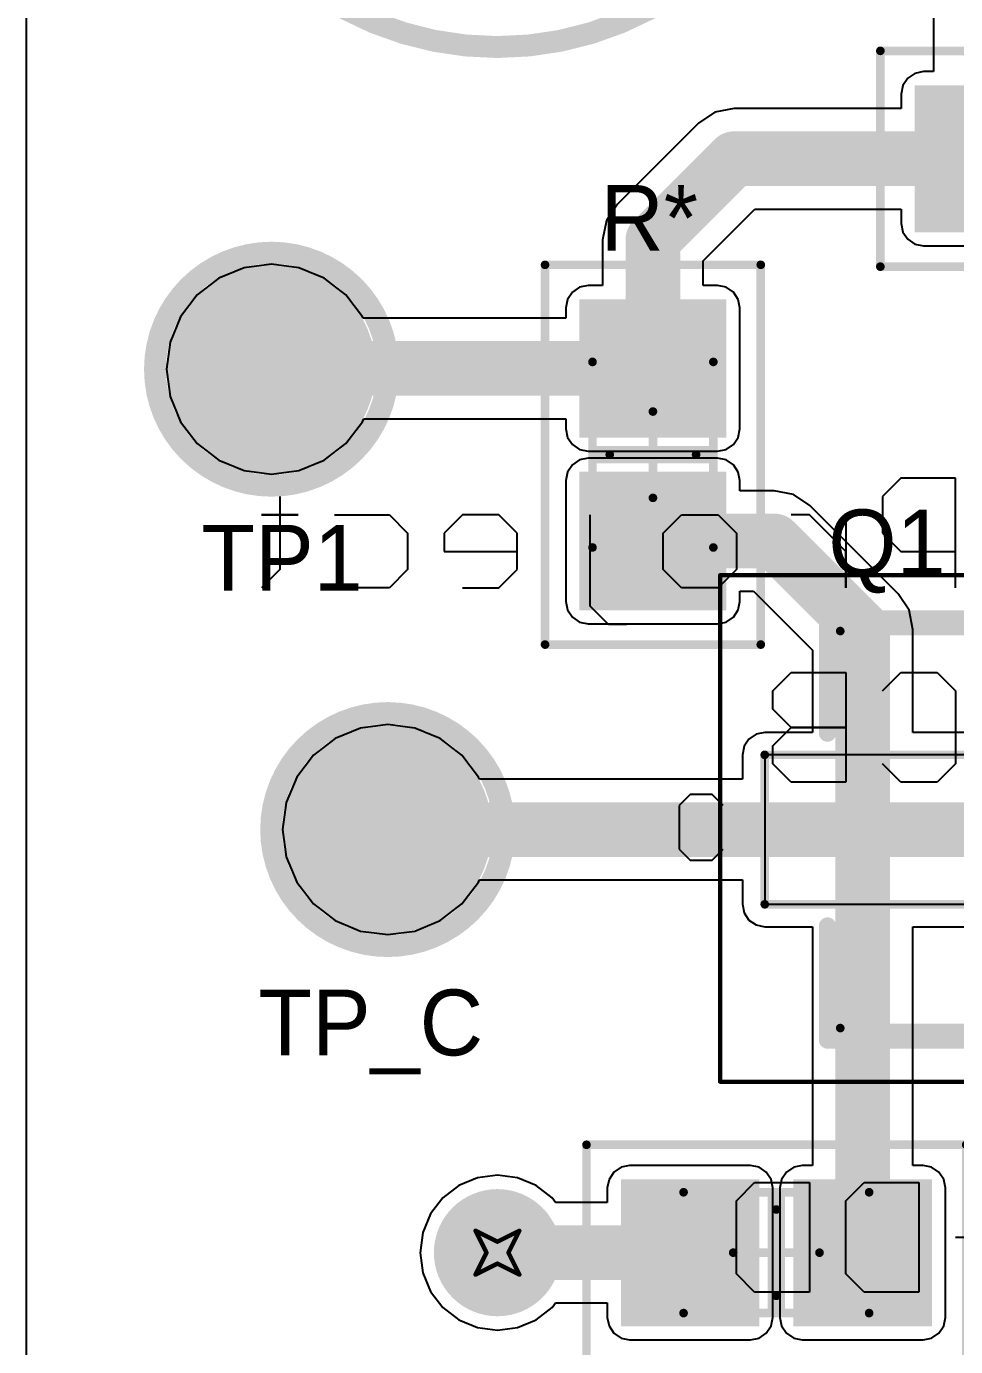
# Model space of a CAD drawing. Header units: millimetres. Extents: x 8 to 18.6, y 5.8 to 11.6.
# Drawn here: x 8.44 to 8.864, y 7.38 to 7.982 of the extents above; entities that cross this region are included whole.
import ezdxf

# ---------------------------------------------------------------- set-up
doc = ezdxf.new("R2010")
doc.units = ezdxf.units.MM
doc.header["$MEASUREMENT"] = 0
for name, color, linetype in [('BottomLayer', 5, 'Continuous'), ('BottomOverlay', 54, 'Continuous'), ('BottomSolder', 6, 'Continuous'), ('DrillDrawing', 1, 'Continuous'), ('Mechanical1', 6, 'Continuous'), ('Mechanical13', 56, 'Continuous'), ('Mechanical15', 56, 'Continuous'), ('Mechanical3', 76, 'Continuous'), ('Mechanical4', 56, 'Continuous'), ('MultiLayer', 9, 'Continuous'), ('PadHoleLayer', 156, 'Continuous'), ('TopLayer', 1, 'Continuous'), ('TopOverlay', 2, 'Continuous'), ('TopPaste', 8, 'Continuous'), ('TopSolder', 216, 'Continuous'), ('ViaHoleLayer', 16, 'Continuous')]:
    doc.layers.add(name, color=color, linetype=linetype)

# ---------------------------------------------------------------- blocks, each defined once
blk = doc.blocks.new('6_0805_M_34')
at = {"layer": 'Mechanical13', "const_width": 0.00394}
for points in [[(-0.04232, 0.02756), (-0.04232, -0.02756)], [(0.04232, 0.02756), (-0.04232, 0.02756)], [(0.04232, 0.02756), (0.04232, -0.02756)], [(0.04232, -0.02756), (-0.04232, -0.02756)]]:
    blk.add_lwpolyline(points, dxfattribs=at)
at = {"layer": 'Mechanical13', "const_width": 0.00197}
for points in [[(-0.04331, 0.02756, 1), (-0.04134, 0.02756, 1)], [(-0.04331, 0.02756, 1), (-0.04134, 0.02756, 1)], [(0.04134, 0.02756, 1), (0.04331, 0.02756, 1)], [(0.04134, 0.02756, 1), (0.04331, 0.02756, 1)], [(-0.04331, -0.02756, 1), (-0.04134, -0.02756, 1)], [(-0.04331, -0.02756, 1), (-0.04134, -0.02756, 1)], [(0.04134, -0.02756, 1), (0.04331, -0.02756, 1)], [(0.04134, -0.02756, 1), (0.04331, -0.02756, 1)]]:
    blk.add_lwpolyline(points, format="xyb", close=True, dxfattribs=at)
at = {"layer": 'Mechanical15', "const_width": 0.00394}
for points in [[(-0.08661, 0.04921), (-0.08661, -0.04921)], [(0.08661, 0.04921), (-0.08661, 0.04921)], [(0.08661, 0.04921), (0.08661, -0.04921)], [(0, 0.01969), (0, -0.01969)], [(0.01969, 0), (-0.01969, 0)], [(0.08661, -0.04921), (-0.08661, -0.04921)]]:
    blk.add_lwpolyline(points, dxfattribs=at)
at = {"layer": 'Mechanical15', "const_width": 0.00197}
for points in [[(-0.0876, 0.04921, 1), (-0.08563, 0.04921, 1)], [(-0.0876, 0.04921, 1), (-0.08563, 0.04921, 1)], [(0.08563, 0.04921, 1), (0.0876, 0.04921, 1)], [(0.08563, 0.04921, 1), (0.0876, 0.04921, 1)], [(-0.00098, 0.01969, 1), (0.00098, 0.01969, 1)], [(-0.02067, 0, 1), (-0.0187, 0, 1)], [(0.0187, 0, 1), (0.02067, 0, 1)], [(-0.00098, -0.01969, 1), (0.00098, -0.01969, 1)], [(-0.0876, -0.04921, 1), (-0.08563, -0.04921, 1)], [(-0.0876, -0.04921, 1), (-0.08563, -0.04921, 1)], [(0.08563, -0.04921, 1), (0.0876, -0.04921, 1)], [(0.08563, -0.04921, 1), (0.0876, -0.04921, 1)]]:
    blk.add_lwpolyline(points, format="xyb", close=True, dxfattribs=at)
at = {"layer": 'TopLayer'}
for points in [[(-0.01181, -0.02953), (-0.01181, 0.02953), (-0.06693, -0.02953), (-0.06693, 0.02953)], [(0.06693, -0.02953), (0.06693, 0.02953), (0.01181, -0.02953), (0.01181, 0.02953)]]:
    blk.add_solid(points, dxfattribs=at)
at = {"layer": 'TopOverlay', "const_width": 0.00787}
blk.add_lwpolyline([(0, 0.02559), (0, -0.02559)], dxfattribs=at)
at = {"layer": 'TopOverlay', "const_width": 0.00394}
for points in [[(-0.00197, 0.02559, 1), (0.00197, 0.02559, 1)], [(-0.00197, -0.02559, 1), (0.00197, -0.02559, 1)]]:
    blk.add_lwpolyline(points, format="xyb", close=True, dxfattribs=at)
at = {"layer": 'TopPaste'}
for points in [[(-0.01181, -0.02953), (-0.01181, 0.02953), (-0.06693, -0.02953), (-0.06693, 0.02953)], [(0.06693, -0.02953), (0.06693, 0.02953), (0.01181, -0.02953), (0.01181, 0.02953)]]:
    blk.add_solid(points, dxfattribs=at)
at = {"layer": 'TopSolder'}
for points in [[(-0.00781, -0.03353), (-0.00781, 0.03353), (-0.07093, -0.03353), (-0.07093, 0.03353)], [(0.07093, -0.03353), (0.07093, 0.03353), (0.00781, -0.03353), (0.00781, 0.03353)]]:
    blk.add_solid(points, dxfattribs=at)
blk = doc.blocks.new('_6_MH_40')
at = {"layer": 'BottomLayer', "const_width": 0.125}
blk.add_lwpolyline([(-0.0625, 0, 1), (0.0625, 0, 1)], format="xyb", close=True, dxfattribs=at)
at = {"layer": 'BottomSolder', "const_width": 0.129}
blk.add_lwpolyline([(-0.0645, 0, 1), (0.0645, 0, 1)], format="xyb", close=True, dxfattribs=at)
at = {"layer": 'MultiLayer', "const_width": 0.125}
blk.add_lwpolyline([(-0.0625, 0, 1), (0.0625, 0, 1)], format="xyb", close=True, dxfattribs=at)
at = {"layer": 'PadHoleLayer', "const_width": 0.075}
blk.add_lwpolyline([(-0.0375, 0, 1), (0.0375, 0, 1)], format="xyb", close=True, dxfattribs=at)
at = {"layer": 'TopLayer', "const_width": 0.125}
blk.add_lwpolyline([(-0.0625, 0, 1), (0.0625, 0, 1)], format="xyb", close=True, dxfattribs=at)
at = {"layer": 'TopOverlay'}
for points, const_width in [([(0.14705, 0, 1), (-0.14705, 0, 1)], 0.01), ([(-0.14955, 0, 1), (-0.14455, 0, 1)], 0.005), ([(0.14455, 0, 1), (0.14955, 0, 1)], 0.005)]:
    blk.add_lwpolyline(points, format="xyb", close=True, dxfattribs=dict(at, const_width=const_width))
at = {"layer": 'TopSolder', "const_width": 0.129}
blk.add_lwpolyline([(-0.0645, 0, 1), (0.0645, 0, 1)], format="xyb", close=True, dxfattribs=at)
blk = doc.blocks.new('6_0805_M_45')
at = {"layer": 'Mechanical13', "const_width": 0.00394}
for points in [[(-0.04232, 0.02756), (-0.04232, -0.02756)], [(0.04232, 0.02756), (-0.04232, 0.02756)], [(0.04232, 0.02756), (0.04232, -0.02756)], [(0.04232, -0.02756), (-0.04232, -0.02756)]]:
    blk.add_lwpolyline(points, dxfattribs=at)
at = {"layer": 'Mechanical13', "const_width": 0.00197}
for points in [[(-0.04331, 0.02756, 1), (-0.04134, 0.02756, 1)], [(-0.04331, 0.02756, 1), (-0.04134, 0.02756, 1)], [(0.04134, 0.02756, 1), (0.04331, 0.02756, 1)], [(0.04134, 0.02756, 1), (0.04331, 0.02756, 1)], [(-0.04331, -0.02756, 1), (-0.04134, -0.02756, 1)], [(-0.04331, -0.02756, 1), (-0.04134, -0.02756, 1)], [(0.04134, -0.02756, 1), (0.04331, -0.02756, 1)], [(0.04134, -0.02756, 1), (0.04331, -0.02756, 1)]]:
    blk.add_lwpolyline(points, format="xyb", close=True, dxfattribs=at)
at = {"layer": 'Mechanical15', "const_width": 0.00394}
for points in [[(-0.08661, 0.04921), (-0.08661, -0.04921)], [(0.08661, 0.04921), (-0.08661, 0.04921)], [(0.08661, 0.04921), (0.08661, -0.04921)], [(0, 0.01969), (0, -0.01969)], [(0.01969, 0), (-0.01969, 0)], [(0.08661, -0.04921), (-0.08661, -0.04921)]]:
    blk.add_lwpolyline(points, dxfattribs=at)
at = {"layer": 'Mechanical15', "const_width": 0.00197}
for points in [[(-0.0876, 0.04921, 1), (-0.08563, 0.04921, 1)], [(-0.0876, 0.04921, 1), (-0.08563, 0.04921, 1)], [(0.08563, 0.04921, 1), (0.0876, 0.04921, 1)], [(0.08563, 0.04921, 1), (0.0876, 0.04921, 1)], [(-0.00098, 0.01969, 1), (0.00098, 0.01969, 1)], [(-0.02067, 0, 1), (-0.0187, 0, 1)], [(0.0187, 0, 1), (0.02067, 0, 1)], [(-0.00098, -0.01969, 1), (0.00098, -0.01969, 1)], [(-0.0876, -0.04921, 1), (-0.08563, -0.04921, 1)], [(-0.0876, -0.04921, 1), (-0.08563, -0.04921, 1)], [(0.08563, -0.04921, 1), (0.0876, -0.04921, 1)], [(0.08563, -0.04921, 1), (0.0876, -0.04921, 1)]]:
    blk.add_lwpolyline(points, format="xyb", close=True, dxfattribs=at)
at = {"layer": 'TopLayer'}
for points in [[(-0.01181, -0.02953), (-0.01181, 0.02953), (-0.06693, -0.02953), (-0.06693, 0.02953)], [(0.06693, -0.02953), (0.06693, 0.02953), (0.01181, -0.02953), (0.01181, 0.02953)]]:
    blk.add_solid(points, dxfattribs=at)
at = {"layer": 'TopOverlay', "const_width": 0.00787}
blk.add_lwpolyline([(0, 0.02559), (0, -0.02559)], dxfattribs=at)
at = {"layer": 'TopOverlay', "const_width": 0.00394}
for points in [[(-0.00197, 0.02559, 1), (0.00197, 0.02559, 1)], [(-0.00197, -0.02559, 1), (0.00197, -0.02559, 1)]]:
    blk.add_lwpolyline(points, format="xyb", close=True, dxfattribs=at)
at = {"layer": 'TopPaste'}
for points in [[(-0.01181, -0.02953), (-0.01181, 0.02953), (-0.06693, -0.02953), (-0.06693, 0.02953)], [(0.06693, -0.02953), (0.06693, 0.02953), (0.01181, -0.02953), (0.01181, 0.02953)]]:
    blk.add_solid(points, dxfattribs=at)
at = {"layer": 'TopSolder'}
for points in [[(-0.00781, -0.03353), (-0.00781, 0.03353), (-0.07093, -0.03353), (-0.07093, 0.03353)], [(0.07093, -0.03353), (0.07093, 0.03353), (0.00781, -0.03353), (0.00781, 0.03353)]]:
    blk.add_solid(points, dxfattribs=at)
blk = doc.blocks.new('T___P_____51')
at = {"layer": 'TopLayer', "const_width": 0.0375}
blk.add_lwpolyline([(-0.01875, 0, 1), (0.01875, 0, 1)], format="xyb", close=True, dxfattribs=at)
at = {"layer": 'TopOverlay'}
for points, const_width in [([(0.05315, 0, 1), (-0.05315, 0, 1)], 0.01), ([(-0.05565, 0, 1), (-0.05065, 0, 1)], 0.005), ([(0.05065, 0, 1), (0.05565, 0, 1)], 0.005)]:
    blk.add_lwpolyline(points, format="xyb", close=True, dxfattribs=dict(at, const_width=const_width))
at = {"layer": 'TopPaste', "const_width": 0.0375}
blk.add_lwpolyline([(-0.01875, 0, 1), (0.01875, 0, 1)], format="xyb", close=True, dxfattribs=at)
at = {"layer": 'TopSolder', "const_width": 0.0475}
blk.add_lwpolyline([(-0.02375, 0, 1), (0.02375, 0, 1)], format="xyb", close=True, dxfattribs=at)
blk = doc.blocks.new('T___P_____55')
at = {"layer": 'TopLayer', "const_width": 0.0375}
blk.add_lwpolyline([(-0.01875, 0, 1), (0.01875, 0, 1)], format="xyb", close=True, dxfattribs=at)
at = {"layer": 'TopOverlay'}
for points, const_width in [([(0.05315, 0, 1), (-0.05315, 0, 1)], 0.01), ([(-0.05565, 0, 1), (-0.05065, 0, 1)], 0.005), ([(0.05065, 0, 1), (0.05565, 0, 1)], 0.005)]:
    blk.add_lwpolyline(points, format="xyb", close=True, dxfattribs=dict(at, const_width=const_width))
at = {"layer": 'TopPaste', "const_width": 0.0375}
blk.add_lwpolyline([(-0.01875, 0, 1), (0.01875, 0, 1)], format="xyb", close=True, dxfattribs=at)
at = {"layer": 'TopSolder', "const_width": 0.0475}
blk.add_lwpolyline([(-0.02375, 0, 1), (0.02375, 0, 1)], format="xyb", close=True, dxfattribs=at)
blk = doc.blocks.new('DXT3904_13_57')
at = {"layer": 'Mechanical1', "const_width": 0.00394}
for points in [[(-0.09055, 0.05118), (-0.09055, -0.05118)], [(-0.09055, 0.05118), (0.09055, 0.05118)], [(0.09055, 0.05118), (0.09055, -0.05118)], [(-0.09055, -0.05118), (0.09055, -0.05118)]]:
    blk.add_lwpolyline(points, dxfattribs=at)
at = {"layer": 'Mechanical1', "const_width": 0.00197}
for points in [[(-0.09154, 0.05118, 1), (-0.08957, 0.05118, 1)], [(-0.09154, 0.05118, 1), (-0.08957, 0.05118, 1)], [(0.08957, 0.05118, 1), (0.09154, 0.05118, 1)], [(0.08957, 0.05118, 1), (0.09154, 0.05118, 1)], [(-0.09154, -0.05118, 1), (-0.08957, -0.05118, 1)], [(-0.09154, -0.05118, 1), (-0.08957, -0.05118, 1)], [(0.08957, -0.05118, 1), (0.09154, -0.05118, 1)], [(0.08957, -0.05118, 1), (0.09154, -0.05118, 1)]]:
    blk.add_lwpolyline(points, format="xyb", close=True, dxfattribs=at)
at = {"layer": 'Mechanical3', "const_width": 0.00197}
for points in [[(-0.115, 0.106), (-0.115, -0.106)], [(-0.115, 0.106), (0.116, 0.106)], [(0.116, 0.106), (0.116, -0.106)], [(-0.115, -0.106), (0.116, -0.106)]]:
    blk.add_lwpolyline(points, dxfattribs=at)
at = {"layer": 'Mechanical3', "const_width": 0.000984}
for points in [[(-0.11549, 0.106, 1), (-0.11451, 0.106, 1)], [(-0.11549, 0.106, 1), (-0.11451, 0.106, 1)], [(0.11551, 0.106, 1), (0.11649, 0.106, 1)], [(0.11551, 0.106, 1), (0.11649, 0.106, 1)], [(-0.11549, -0.106, 1), (-0.11451, -0.106, 1)], [(-0.11549, -0.106, 1), (-0.11451, -0.106, 1)], [(0.11551, -0.106, 1), (0.11649, -0.106, 1)], [(0.11551, -0.106, 1), (0.11649, -0.106, 1)]]:
    blk.add_lwpolyline(points, format="xyb", close=True, dxfattribs=at)
at = {"layer": 'Mechanical4', "const_width": 0.00394}
for points in [[(-0.03409, 0.08563), (-0.03409, -0.03051)], [(-0.03409, 0.08563), (0.03409, 0.08563)], [(0.03409, 0.08563), (0.03409, -0.03012)], [(-0.03409, -0.03051), (-0.01772, -0.03051)], [(-0.01772, -0.03051), (-0.01772, -0.09547)], [(0.01772, -0.03012), (0.03409, -0.03012)], [(0.01772, -0.03012), (0.01772, -0.09547)], [(-0.01772, -0.09547), (0.01772, -0.09547)]]:
    blk.add_lwpolyline(points, dxfattribs=at)
at = {"layer": 'Mechanical4', "const_width": 0.00197}
for points in [[(-0.03508, 0.08563, 1), (-0.03311, 0.08563, 1)], [(-0.03508, 0.08563, 1), (-0.03311, 0.08563, 1)], [(0.03311, 0.08563, 1), (0.03508, 0.08563, 1)], [(0.03311, 0.08563, 1), (0.03508, 0.08563, 1)], [(-0.03508, -0.03051, 1), (-0.03311, -0.03051, 1)], [(-0.03508, -0.03051, 1), (-0.03311, -0.03051, 1)], [(-0.0187, -0.03051, 1), (-0.01673, -0.03051, 1)], [(-0.0187, -0.03051, 1), (-0.01673, -0.03051, 1)], [(0.01673, -0.03012, 1), (0.0187, -0.03012, 1)], [(0.01673, -0.03012, 1), (0.0187, -0.03012, 1)], [(0.03311, -0.03012, 1), (0.03508, -0.03012, 1)], [(0.03311, -0.03012, 1), (0.03508, -0.03012, 1)], [(-0.0187, -0.09547, 1), (-0.01673, -0.09547, 1)], [(-0.0187, -0.09547, 1), (-0.01673, -0.09547, 1)], [(0.01673, -0.09547, 1), (0.0187, -0.09547, 1)], [(0.01673, -0.09547, 1), (0.0187, -0.09547, 1)]]:
    blk.add_lwpolyline(points, format="xyb", close=True, dxfattribs=at)
at = {"layer": 'TopLayer'}
for p, q in [((-0.03409, 0.08563), (-0.03409, -0.03169)), ((0.03409, 0.08563), (-0.03409, 0.08563)), ((0.03409, -0.03169), (0.03409, 0.08563)), ((-0.03409, -0.03169), (-0.01772, -0.03169)), ((-0.01772, -0.03169), (-0.01772, -0.09547)), ((0.01772, -0.09547), (0.01772, -0.03169)), ((0.01772, -0.03169), (0.03409, -0.03169)), ((-0.01772, -0.09547), (0.01772, -0.09547))]:
    blk.add_line(p, q, dxfattribs=at)
for points in [[(-0.07677, -0.09547), (-0.04134, -0.09547), (-0.07677, -0.04429), (-0.04134, -0.04429)], [(-0.01777, -0.09547), (0.01766, -0.09547), (-0.01777, -0.04429), (0.01766, -0.04429)], [(0.04134, -0.09547), (0.07677, -0.09547), (0.04134, -0.04429), (0.07677, -0.04429)]]:
    blk.add_solid(points, dxfattribs=at)
at = {"layer": 'TopOverlay'}
for p, q in [((-0.009, 0.12464), (-0.014, 0.11964)), ((0.01099, 0.12464), (-0.009, 0.12464)), ((0.01599, 0.11964), (0.01099, 0.12464)), ((-0.014, 0.11964), (-0.014, 0.10964)), ((0.01599, 0.10964), (0.01599, 0.11964)), ((-0.014, 0.10964), (-0.009, 0.10464)), ((0.01099, 0.10464), (0.01599, 0.10964)), ((-0.09501, -0.07336), (-0.125, -0.07336)), ((-0.125, -0.07336), (-0.125, -0.08836)), ((-0.11, -0.08836), (-0.11, -0.07336)), ((-0.11, -0.07336), (-0.11, -0.08836)), ((-0.09501, -0.08836), (-0.09501, -0.07336)), ((0.12799, -0.07536), (0.098, -0.07536)), ((0.098, -0.07536), (0.098, -0.09536)), ((0.113, -0.07536), (0.113, -0.08536)), ((0.12799, -0.09536), (0.12799, -0.07536)), ((-0.125, -0.08836), (-0.12, -0.09336)), ((-0.115, -0.09336), (-0.11, -0.08836)), ((-0.11, -0.08836), (-0.10501, -0.09336)), ((-0.10001, -0.09336), (-0.09501, -0.08836)), ((-0.12, -0.09336), (-0.115, -0.09336)), ((-0.10501, -0.09336), (-0.10001, -0.09336))]:
    blk.add_line(p, q, dxfattribs=at)
at = {"layer": 'TopOverlay', "const_width": 0.00787}
for points in [[(-0.096, 0.057), (-0.096, -0.056)], [(-0.096, 0.057), (-0.044, 0.057)], [(0.044, 0.057), (0.096, 0.057)], [(0.096, 0.057), (0.096, -0.056)], [(-0.096, -0.056), (-0.086, -0.056)], [(0.086, -0.056), (0.096, -0.056)]]:
    blk.add_lwpolyline(points, dxfattribs=at)
at = {"layer": 'TopOverlay', "const_width": 0.00394}
for points in [[(-0.09797, 0.057, 1), (-0.09403, 0.057, 1)], [(-0.09797, 0.057, 1), (-0.09403, 0.057, 1)], [(-0.04597, 0.057, 1), (-0.04203, 0.057, 1)], [(0.04203, 0.057, 1), (0.04597, 0.057, 1)], [(0.09403, 0.057, 1), (0.09797, 0.057, 1)], [(0.09403, 0.057, 1), (0.09797, 0.057, 1)], [(-0.09797, -0.056, 1), (-0.09403, -0.056, 1)], [(-0.09797, -0.056, 1), (-0.09403, -0.056, 1)], [(-0.08797, -0.056, 1), (-0.08403, -0.056, 1)], [(0.08403, -0.056, 1), (0.08797, -0.056, 1)], [(0.09403, -0.056, 1), (0.09797, -0.056, 1)], [(0.09403, -0.056, 1), (0.09797, -0.056, 1)]]:
    blk.add_lwpolyline(points, format="xyb", close=True, dxfattribs=at)
at = {"layer": 'TopPaste'}
for points in [[(-0.07677, -0.09547), (-0.04134, -0.09547), (-0.07677, -0.04429), (-0.04134, -0.04429)], [(-0.01777, -0.09547), (0.01766, -0.09547), (-0.01777, -0.04429), (0.01766, -0.04429)], [(0.04134, -0.09547), (0.07677, -0.09547), (0.04134, -0.04429), (0.07677, -0.04429)]]:
    blk.add_solid(points, dxfattribs=at)
at = {"layer": 'TopSolder'}
for points in [[(-0.08077, -0.09947), (-0.03734, -0.09947), (-0.08077, -0.04029), (-0.03734, -0.04029)], [(-0.02177, -0.09947), (0.02166, -0.09947), (-0.02177, -0.04029), (0.02166, -0.04029)], [(0.03734, -0.09947), (0.08077, -0.09947), (0.03734, -0.04029), (0.08077, -0.04029)]]:
    blk.add_solid(points, dxfattribs=at)
blk = doc.blocks.new('6_0805_M_58')
at = {"layer": 'Mechanical13', "const_width": 0.00394}
for points in [[(-0.04232, 0.02756), (-0.04232, -0.02756)], [(-0.04232, 0.02756), (0.04232, 0.02756)], [(0.04232, 0.02756), (0.04232, -0.02756)], [(-0.04232, -0.02756), (0.04232, -0.02756)]]:
    blk.add_lwpolyline(points, dxfattribs=at)
at = {"layer": 'Mechanical13', "const_width": 0.00197}
for points in [[(-0.04331, 0.02756, 1), (-0.04134, 0.02756, 1)], [(-0.04331, 0.02756, 1), (-0.04134, 0.02756, 1)], [(0.04134, 0.02756, 1), (0.04331, 0.02756, 1)], [(0.04134, 0.02756, 1), (0.04331, 0.02756, 1)], [(-0.04331, -0.02756, 1), (-0.04134, -0.02756, 1)], [(-0.04331, -0.02756, 1), (-0.04134, -0.02756, 1)], [(0.04134, -0.02756, 1), (0.04331, -0.02756, 1)], [(0.04134, -0.02756, 1), (0.04331, -0.02756, 1)]]:
    blk.add_lwpolyline(points, format="xyb", close=True, dxfattribs=at)
at = {"layer": 'Mechanical15', "const_width": 0.00394}
for points in [[(-0.08661, 0.04921), (-0.08661, -0.04921)], [(-0.08661, 0.04921), (0.08661, 0.04921)], [(0.08661, 0.04921), (0.08661, -0.04921)], [(0, 0.01969), (0, -0.01969)], [(-0.01969, 0), (0.01969, 0)], [(-0.08661, -0.04921), (0.08661, -0.04921)]]:
    blk.add_lwpolyline(points, dxfattribs=at)
at = {"layer": 'Mechanical15', "const_width": 0.00197}
for points in [[(-0.0876, 0.04921, 1), (-0.08563, 0.04921, 1)], [(-0.0876, 0.04921, 1), (-0.08563, 0.04921, 1)], [(0.08563, 0.04921, 1), (0.0876, 0.04921, 1)], [(0.08563, 0.04921, 1), (0.0876, 0.04921, 1)], [(-0.00098, 0.01969, 1), (0.00098, 0.01969, 1)], [(-0.02067, 0, 1), (-0.0187, 0, 1)], [(0.0187, 0, 1), (0.02067, 0, 1)], [(-0.00098, -0.01969, 1), (0.00098, -0.01969, 1)], [(-0.0876, -0.04921, 1), (-0.08563, -0.04921, 1)], [(-0.0876, -0.04921, 1), (-0.08563, -0.04921, 1)], [(0.08563, -0.04921, 1), (0.0876, -0.04921, 1)], [(0.08563, -0.04921, 1), (0.0876, -0.04921, 1)]]:
    blk.add_lwpolyline(points, format="xyb", close=True, dxfattribs=at)
at = {"layer": 'TopLayer'}
for points in [[(-0.01181, -0.02953), (-0.01181, 0.02953), (-0.06693, -0.02953), (-0.06693, 0.02953)], [(0.06693, -0.02953), (0.06693, 0.02953), (0.01181, -0.02953), (0.01181, 0.02953)]]:
    blk.add_solid(points, dxfattribs=at)
at = {"layer": 'TopOverlay', "const_width": 0.00787}
blk.add_lwpolyline([(0, 0.02559), (0, -0.02559)], dxfattribs=at)
at = {"layer": 'TopOverlay', "const_width": 0.00394}
for points in [[(-0.00197, 0.02559, 1), (0.00197, 0.02559, 1)], [(-0.00197, -0.02559, 1), (0.00197, -0.02559, 1)]]:
    blk.add_lwpolyline(points, format="xyb", close=True, dxfattribs=at)
at = {"layer": 'TopPaste'}
for points in [[(-0.01181, -0.02953), (-0.01181, 0.02953), (-0.06693, -0.02953), (-0.06693, 0.02953)], [(0.06693, -0.02953), (0.06693, 0.02953), (0.01181, -0.02953), (0.01181, 0.02953)]]:
    blk.add_solid(points, dxfattribs=at)
at = {"layer": 'TopSolder'}
for points in [[(-0.00781, -0.03353), (-0.00781, 0.03353), (-0.07093, -0.03353), (-0.07093, 0.03353)], [(0.07093, -0.03353), (0.07093, 0.03353), (0.00781, -0.03353), (0.00781, 0.03353)]]:
    blk.add_solid(points, dxfattribs=at)

msp = doc.modelspace()

# ---------------------------------------------------------------- linework, layer by layer
at = {"layer": 'BottomLayer'}
msp.add_line((8.4402, 6.8552), (8.4402, 8.3348), dxfattribs=at)
at = {"layer": 'BottomLayer', "const_width": 0.025}
msp.add_lwpolyline([(8.64257, 7.423, 1), (8.66757, 7.423, 1)], format="xyb", close=True, dxfattribs=at)
at = {"layer": 'BottomOverlay'}
for p, q in [((8.83904, 7.77623), (8.83071, 7.7679)), ((8.86403, 7.77623), (8.83904, 7.77623)), ((8.86403, 7.72624), (8.86403, 7.77623)), ((8.5558, 7.7679), (8.5558, 7.75957)), ((8.83071, 7.7679), (8.83071, 7.75124)), ((8.56413, 7.75957), (8.54747, 7.75957)), ((8.54747, 7.75957), (8.5558, 7.75957)), ((8.5558, 7.75957), (8.56413, 7.75957)), ((8.5558, 7.75957), (8.5558, 7.73458)), ((8.58079, 7.75957), (8.60578, 7.75957)), ((8.60578, 7.75957), (8.61411, 7.75124)), ((8.63911, 7.75957), (8.63078, 7.75124)), ((8.65577, 7.75957), (8.63911, 7.75957)), ((8.6641, 7.75124), (8.65577, 7.75957)), ((8.69742, 7.71791), (8.69742, 7.75957)), ((8.73074, 7.75124), (8.73907, 7.75957)), ((8.73907, 7.75957), (8.75574, 7.75957)), ((8.75574, 7.75957), (8.76407, 7.75124)), ((8.79739, 7.75957), (8.78906, 7.75957)), ((8.80572, 7.75124), (8.79739, 7.75957)), ((8.81405, 7.75957), (8.81405, 7.72624)), ((8.61411, 7.75124), (8.61411, 7.73458)), ((8.63078, 7.75124), (8.63078, 7.74291)), ((8.6641, 7.73458), (8.6641, 7.75124)), ((8.73074, 7.73458), (8.73074, 7.75124)), ((8.76407, 7.75124), (8.76407, 7.73458)), ((8.81405, 7.74291), (8.80572, 7.75124)), ((8.83071, 7.75124), (8.83904, 7.74291)), ((8.63078, 7.74291), (8.6641, 7.74291)), ((8.81405, 7.72624), (8.81405, 7.74291)), ((8.83904, 7.74291), (8.86403, 7.74291)), ((8.5558, 7.73458), (8.54747, 7.72624)), ((8.61411, 7.73458), (8.60578, 7.72624)), ((8.65577, 7.72624), (8.6641, 7.73458)), ((8.73907, 7.72624), (8.73074, 7.73458)), ((8.76407, 7.73458), (8.75574, 7.72624)), ((8.60578, 7.72624), (8.58079, 7.72624)), ((8.63911, 7.72624), (8.65577, 7.72624)), ((8.75574, 7.72624), (8.73907, 7.72624)), ((8.70575, 7.70958), (8.69742, 7.71791)), ((8.71408, 7.70958), (8.70575, 7.70958)), ((8.78073, 7.67926), (8.78906, 7.68759)), ((8.78906, 7.68759), (8.81405, 7.68759)), ((8.81405, 7.68759), (8.81405, 7.6376)), ((8.83071, 7.67926), (8.83904, 7.68759)), ((8.83904, 7.68759), (8.8557, 7.68759)), ((8.8557, 7.68759), (8.86403, 7.67926)), ((8.78073, 7.67093), (8.78073, 7.67926)), ((8.86403, 7.67926), (8.86403, 7.64593)), ((8.78906, 7.66259), (8.78073, 7.67093)), ((8.78073, 7.65426), (8.78906, 7.66259)), ((8.78906, 7.66259), (8.81405, 7.66259)), ((8.81405, 7.66259), (8.78906, 7.66259)), ((8.78073, 7.64593), (8.78073, 7.65426)), ((8.78906, 7.6376), (8.78073, 7.64593)), ((8.83904, 7.6376), (8.83071, 7.64593)), ((8.86403, 7.64593), (8.8557, 7.6376)), ((8.81405, 7.6376), (8.78906, 7.6376)), ((8.8557, 7.6376), (8.83904, 7.6376)), ((8.76407, 7.44665), (8.7724, 7.45498)), ((8.7724, 7.45498), (8.79739, 7.45498)), ((8.79739, 7.45498), (8.79739, 7.405)), ((8.81405, 7.44665), (8.82238, 7.45498)), ((8.82238, 7.45498), (8.84737, 7.45498)), ((8.84737, 7.45498), (8.84737, 7.405)), ((8.76407, 7.41333), (8.76407, 7.44665)), ((8.81405, 7.41333), (8.81405, 7.44665)), ((8.89736, 7.42999), (8.86403, 7.42999)), ((8.7724, 7.405), (8.76407, 7.41333)), ((8.82238, 7.405), (8.81405, 7.41333)), ((8.79739, 7.405), (8.7724, 7.405)), ((8.84737, 7.405), (8.82238, 7.405))]:
    msp.add_line(p, q, dxfattribs=at)
at = {"layer": 'BottomOverlay', "const_width": 0.01}
msp.add_lwpolyline([(8.80205, 8.12, 1), (8.50795, 8.12, 1)], format="xyb", close=True, dxfattribs=at)
at = {"layer": 'BottomSolder', "const_width": 0.029}
msp.add_lwpolyline([(8.64057, 7.423, 1), (8.66957, 7.423, 1)], format="xyb", close=True, dxfattribs=at)
at = {"layer": 'DrillDrawing', "const_width": 0.002}
for points in [[(8.64507, 7.433), (8.65507, 7.428)], [(8.64507, 7.433), (8.65007, 7.423)], [(8.65507, 7.428), (8.66507, 7.433)], [(8.66007, 7.423), (8.66507, 7.433)], [(8.64507, 7.413), (8.65007, 7.423)], [(8.66007, 7.423), (8.66507, 7.413)], [(8.64507, 7.413), (8.65507, 7.418)], [(8.65507, 7.418), (8.66507, 7.413)]]:
    msp.add_lwpolyline(points, dxfattribs=at)
at = {"layer": 'DrillDrawing', "const_width": 0.001}
for points in [[(8.64457, 7.433, 1), (8.64557, 7.433, 1)], [(8.64457, 7.433, 1), (8.64557, 7.433, 1)], [(8.66457, 7.433, 1), (8.66557, 7.433, 1)], [(8.66457, 7.433, 1), (8.66557, 7.433, 1)], [(8.65457, 7.428, 1), (8.65557, 7.428, 1)], [(8.65457, 7.428, 1), (8.65557, 7.428, 1)], [(8.64957, 7.423, 1), (8.65057, 7.423, 1)], [(8.64957, 7.423, 1), (8.65057, 7.423, 1)], [(8.65957, 7.423, 1), (8.66057, 7.423, 1)], [(8.65957, 7.423, 1), (8.66057, 7.423, 1)], [(8.64457, 7.413, 1), (8.64557, 7.413, 1)], [(8.64457, 7.413, 1), (8.64557, 7.413, 1)], [(8.65457, 7.418, 1), (8.65557, 7.418, 1)], [(8.65457, 7.418, 1), (8.65557, 7.418, 1)], [(8.66457, 7.413, 1), (8.66557, 7.413, 1)], [(8.66457, 7.413, 1), (8.66557, 7.413, 1)]]:
    msp.add_lwpolyline(points, format="xyb", close=True, dxfattribs=at)
at = {"layer": 'MultiLayer', "const_width": 0.025}
msp.add_lwpolyline([(8.64257, 7.423, 1), (8.66757, 7.423, 1)], format="xyb", close=True, dxfattribs=at)
at = {"layer": 'TopLayer'}
for p, q in [((8.4402, 6.8552), (8.4402, 8.3348)), ((8.85406, 8.137), (8.85406, 7.96172)), ((8.84944, 7.96172), (8.84554, 7.96095)), ((8.85406, 7.96172), (8.84944, 7.96172)), ((8.84002, 7.95543), (8.83925, 7.95153)), ((8.84223, 7.95874), (8.84002, 7.95543)), ((8.84554, 7.96095), (8.84223, 7.95874)), ((8.83925, 7.95153), (8.83925, 7.94494)), ((8.75422, 7.94319), (8.74678, 7.93822)), ((8.763, 7.94494), (8.75422, 7.94319)), ((8.83925, 7.94494), (8.763, 7.94494)), ((8.74678, 7.93822), (8.70978, 7.90122)), ((8.70978, 7.90122), (8.70481, 7.89378)), ((8.74894, 7.8755), (8.7725, 7.89906)), ((8.7725, 7.89906), (8.83925, 7.89906)), ((8.83925, 7.89906), (8.83925, 7.89247)), ((8.70481, 7.89378), (8.70306, 7.885)), ((8.83925, 7.89247), (8.84002, 7.88857)), ((8.70306, 7.885), (8.70306, 7.86412)), ((8.84002, 7.88857), (8.84223, 7.88526)), ((8.84223, 7.88526), (8.84554, 7.88305)), ((8.84554, 7.88305), (8.84944, 7.88228)), ((8.84944, 7.88228), (8.90456, 7.88228)), ((8.5396, 7.87228), (8.52805, 7.86749)), ((8.552, 7.87391), (8.5396, 7.87228)), ((8.5644, 7.87228), (8.552, 7.87391)), ((8.57596, 7.86749), (8.5644, 7.87228)), ((8.74894, 7.86412), (8.74894, 7.8755)), ((8.52805, 7.86749), (8.51812, 7.85988)), ((8.58588, 7.85988), (8.57596, 7.86749)), ((8.51812, 7.85988), (8.51051, 7.84995)), ((8.59349, 7.84995), (8.58588, 7.85988)), ((8.68926, 7.86114), (8.68705, 7.85783)), ((8.69257, 7.86335), (8.68926, 7.86114)), ((8.69647, 7.86412), (8.69257, 7.86335)), ((8.70306, 7.86412), (8.69647, 7.86412)), ((8.75553, 7.86412), (8.74894, 7.86412)), ((8.75943, 7.86335), (8.75553, 7.86412)), ((8.76274, 7.86114), (8.75943, 7.86335)), ((8.76495, 7.85783), (8.76274, 7.86114)), ((8.68705, 7.85783), (8.68628, 7.85393)), ((8.68628, 7.85393), (8.68628, 7.84931)), ((8.76572, 7.85393), (8.76495, 7.85783)), ((8.76572, 7.79881), (8.76572, 7.85393)), ((8.51051, 7.84995), (8.50572, 7.8384)), ((8.59376, 7.84931), (8.59349, 7.84995)), ((8.68628, 7.84931), (8.59376, 7.84931)), ((8.50572, 7.8384), (8.50409, 7.826)), ((8.50409, 7.826), (8.50572, 7.8136)), ((8.50572, 7.8136), (8.51051, 7.80204)), ((8.51051, 7.80204), (8.51812, 7.79212)), ((8.58588, 7.79212), (8.59349, 7.80204)), ((8.59349, 7.80204), (8.59406, 7.80343)), ((8.59406, 7.80343), (8.68628, 7.80343)), ((8.68628, 7.80343), (8.68628, 7.79881)), ((8.68628, 7.79881), (8.68705, 7.79491)), ((8.76495, 7.79491), (8.76572, 7.79881)), ((8.68705, 7.79491), (8.68926, 7.7916)), ((8.76274, 7.7916), (8.76495, 7.79491)), ((8.51812, 7.79212), (8.52805, 7.78451)), ((8.57596, 7.78451), (8.58588, 7.79212)), ((8.68926, 7.7916), (8.69257, 7.78939)), ((8.69257, 7.78939), (8.69647, 7.78862)), ((8.69647, 7.78862), (8.75553, 7.78862)), ((8.75553, 7.78862), (8.75943, 7.78939)), ((8.75943, 7.78939), (8.76274, 7.7916)), ((8.52805, 7.78451), (8.5396, 7.77972)), ((8.5644, 7.77972), (8.57596, 7.78451)), ((8.68926, 7.7824), (8.68705, 7.77909)), ((8.69257, 7.78461), (8.68926, 7.7824)), ((8.69647, 7.78538), (8.69257, 7.78461)), ((8.75553, 7.78538), (8.69647, 7.78538)), ((8.75943, 7.78461), (8.75553, 7.78538)), ((8.76274, 7.7824), (8.75943, 7.78461)), ((8.76495, 7.77909), (8.76274, 7.7824)), ((8.5396, 7.77972), (8.552, 7.77809)), ((8.552, 7.77809), (8.5644, 7.77972)), ((8.68705, 7.77909), (8.68628, 7.77519)), ((8.68628, 7.77519), (8.68628, 7.72007)), ((8.76572, 7.77519), (8.76495, 7.77909)), ((8.76572, 7.77057), (8.76572, 7.77519)), ((8.78137, 7.77057), (8.76572, 7.77057)), ((8.79015, 7.76882), (8.78137, 7.77057)), ((8.79759, 7.76385), (8.79015, 7.76882)), ((8.83791, 7.72354), (8.79759, 7.76385)), ((8.76572, 7.72007), (8.76572, 7.72469)), ((8.76572, 7.72469), (8.77187, 7.72469)), ((8.77187, 7.72469), (8.79874, 7.69781)), ((8.84288, 7.71609), (8.83791, 7.72354)), ((8.68628, 7.72007), (8.68705, 7.71617)), ((8.68705, 7.71617), (8.68926, 7.71286)), ((8.76274, 7.71286), (8.76495, 7.71617)), ((8.76495, 7.71617), (8.76572, 7.72007)), ((8.84463, 7.70732), (8.84288, 7.71609)), ((8.68926, 7.71286), (8.69257, 7.71065)), ((8.69257, 7.71065), (8.69647, 7.70988)), ((8.69647, 7.70988), (8.75553, 7.70988)), ((8.75553, 7.70988), (8.75943, 7.71065)), ((8.75943, 7.71065), (8.76274, 7.71286)), ((8.84463, 7.66029), (8.84463, 7.70732)), ((8.79874, 7.69781), (8.79874, 7.66029)), ((8.5926, 7.66228), (8.58104, 7.65749)), ((8.605, 7.66391), (8.5926, 7.66228)), ((8.6174, 7.66228), (8.605, 7.66391)), ((8.62895, 7.65749), (8.6174, 7.66228)), ((8.77701, 7.66029), (8.77311, 7.65951)), ((8.79874, 7.66029), (8.77701, 7.66029)), ((8.89433, 7.66029), (8.84463, 7.66029)), ((8.58104, 7.65749), (8.57112, 7.64988)), ((8.63888, 7.64988), (8.62895, 7.65749)), ((8.7698, 7.6573), (8.76759, 7.654)), ((8.77311, 7.65951), (8.7698, 7.6573)), ((8.57112, 7.64988), (8.56351, 7.63995)), ((8.64649, 7.63995), (8.63888, 7.64988)), ((8.76759, 7.654), (8.76681, 7.65009)), ((8.76681, 7.65009), (8.76681, 7.63894)), ((8.56351, 7.63995), (8.55872, 7.6284)), ((8.64691, 7.63894), (8.64649, 7.63995)), ((8.76681, 7.63894), (8.64691, 7.63894)), ((8.55872, 7.6284), (8.55709, 7.616)), ((8.55709, 7.616), (8.55872, 7.6036)), ((8.55872, 7.6036), (8.56351, 7.59204)), ((8.56351, 7.59204), (8.57112, 7.58212)), ((8.63888, 7.58212), (8.64649, 7.59204)), ((8.64649, 7.59204), (8.64691, 7.59306)), ((8.64691, 7.59306), (8.76681, 7.59306)), ((8.76681, 7.59306), (8.76681, 7.58191)), ((8.57112, 7.58212), (8.58104, 7.57451)), ((8.62895, 7.57451), (8.63888, 7.58212)), ((8.76681, 7.58191), (8.76759, 7.578)), ((8.76759, 7.578), (8.7698, 7.5747)), ((8.58104, 7.57451), (8.5926, 7.56972)), ((8.6174, 7.56972), (8.62895, 7.57451)), ((8.7698, 7.5747), (8.77311, 7.57249)), ((8.77311, 7.57249), (8.77701, 7.57171)), ((8.77701, 7.57171), (8.79874, 7.57171)), ((8.79874, 7.57171), (8.79874, 7.46272)), ((8.84463, 7.46272), (8.84463, 7.57171)), ((8.84463, 7.57171), (8.89433, 7.57171)), ((8.5926, 7.56972), (8.605, 7.56809)), ((8.605, 7.56809), (8.6174, 7.56972)), ((8.71148, 7.46195), (8.70818, 7.45974)), ((8.71539, 7.46272), (8.71148, 7.46195)), ((8.7705, 7.46272), (8.71539, 7.46272)), ((8.77441, 7.46195), (8.7705, 7.46272)), ((8.77771, 7.45974), (8.77441, 7.46195)), ((8.79022, 7.46195), (8.78692, 7.45974)), ((8.79413, 7.46272), (8.79022, 7.46195)), ((8.79874, 7.46272), (8.79413, 7.46272)), ((8.84924, 7.46272), (8.84463, 7.46272)), ((8.85315, 7.46195), (8.84924, 7.46272)), ((8.85645, 7.45974), (8.85315, 7.46195)), ((8.64593, 7.4571), (8.63742, 7.45357)), ((8.65507, 7.4583), (8.64593, 7.4571)), ((8.66421, 7.4571), (8.65507, 7.4583)), ((8.67272, 7.45357), (8.66421, 7.4571)), ((8.70597, 7.45643), (8.70519, 7.45253)), ((8.70818, 7.45974), (8.70597, 7.45643)), ((8.77992, 7.45643), (8.77771, 7.45974)), ((8.7807, 7.45253), (8.77992, 7.45643)), ((8.78471, 7.45643), (8.78393, 7.45253)), ((8.78692, 7.45974), (8.78471, 7.45643)), ((8.85866, 7.45643), (8.85645, 7.45974)), ((8.85944, 7.45253), (8.85866, 7.45643)), ((8.63742, 7.45357), (8.63011, 7.44796)), ((8.68003, 7.44796), (8.67272, 7.45357)), ((8.70519, 7.45253), (8.70519, 7.44594)), ((8.7807, 7.39347), (8.7807, 7.45253)), ((8.78393, 7.45253), (8.78393, 7.39347)), ((8.85944, 7.39347), (8.85944, 7.45253)), ((8.63011, 7.44796), (8.6245, 7.44065)), ((8.68158, 7.44594), (8.68003, 7.44796)), ((8.70519, 7.44594), (8.68158, 7.44594)), ((8.6245, 7.44065), (8.62097, 7.43214)), ((8.62097, 7.43214), (8.61977, 7.423)), ((8.61977, 7.423), (8.62097, 7.41386)), ((8.62097, 7.41386), (8.6245, 7.40535)), ((8.6245, 7.40535), (8.63011, 7.39804)), ((8.63011, 7.39804), (8.63742, 7.39243)), ((8.67272, 7.39243), (8.68003, 7.39804)), ((8.68003, 7.39804), (8.68158, 7.40006)), ((8.68158, 7.40006), (8.70519, 7.40006)), ((8.70519, 7.40006), (8.70519, 7.39347)), ((8.63742, 7.39243), (8.64593, 7.3889)), ((8.66421, 7.3889), (8.67272, 7.39243)), ((8.70519, 7.39347), (8.70597, 7.38957)), ((8.70597, 7.38957), (8.70818, 7.38626)), ((8.77771, 7.38626), (8.77992, 7.38957)), ((8.77992, 7.38957), (8.7807, 7.39347)), ((8.78393, 7.39347), (8.78471, 7.38957)), ((8.78471, 7.38957), (8.78692, 7.38626)), ((8.85645, 7.38626), (8.85866, 7.38957)), ((8.85866, 7.38957), (8.85944, 7.39347)), ((8.64593, 7.3889), (8.65507, 7.3877)), ((8.65507, 7.3877), (8.66421, 7.3889)), ((8.70818, 7.38626), (8.71148, 7.38405)), ((8.71148, 7.38405), (8.71539, 7.38328)), ((8.71539, 7.38328), (8.7705, 7.38328)), ((8.7705, 7.38328), (8.77441, 7.38405)), ((8.77441, 7.38405), (8.77771, 7.38626)), ((8.78692, 7.38626), (8.79022, 7.38405)), ((8.79022, 7.38405), (8.79413, 7.38328)), ((8.79413, 7.38328), (8.84924, 7.38328)), ((8.84924, 7.38328), (8.85315, 7.38405)), ((8.85315, 7.38405), (8.85645, 7.38626))]:
    msp.add_line(p, q, dxfattribs=at)
at = {"layer": 'TopLayer', "const_width": 0.025}
for points in [[(8.726, 7.885), (8.763, 7.922)], [(8.763, 7.922), (8.877, 7.922)], [(8.726, 7.82637), (8.726, 7.885)], [(8.552, 7.826), (8.55237, 7.82637)], [(8.55237, 7.82637), (8.726, 7.82637)], [(8.726, 7.74763), (8.78137, 7.74763)], [(8.78137, 7.74763), (8.82169, 7.70732)], [(8.82169, 7.616), (8.82169, 7.70732)], [(8.605, 7.616), (8.82169, 7.616)], [(8.82169, 7.423), (8.82169, 7.616)], [(8.82169, 7.616), (8.93246, 7.616)], [(8.65507, 7.423), (8.74294, 7.423)]]:
    msp.add_lwpolyline(points, dxfattribs=at)
at = {"layer": 'TopLayer'}
for points, const_width in [([(8.75675, 7.922, 1), (8.76925, 7.922, 1)], 0.0125), ([(8.75675, 7.922, 1), (8.76925, 7.922, 1)], 0.0125), ([(8.71975, 7.885, 1), (8.73225, 7.885, 1)], 0.0125), ([(8.71975, 7.885, 1), (8.73225, 7.885, 1)], 0.0125), ([(8.54575, 7.826, 1), (8.55825, 7.826, 1)], 0.0125), ([(8.54612, 7.82637, 1), (8.55862, 7.82637, 1)], 0.0125), ([(8.54612, 7.82637, 1), (8.55862, 7.82637, 1)], 0.0125), ([(8.71975, 7.82637, 1), (8.73225, 7.82637, 1)], 0.0125), ([(8.71975, 7.82637, 1), (8.73225, 7.82637, 1)], 0.0125), ([(8.71975, 7.74763, 1), (8.73225, 7.74763, 1)], 0.0125), ([(8.77512, 7.74763, 1), (8.78762, 7.74763, 1)], 0.0125), ([(8.77512, 7.74763, 1), (8.78762, 7.74763, 1)], 0.0125), ([(8.81544, 7.70732, 1), (8.82794, 7.70732, 1)], 0.0125), ([(8.81544, 7.70732, 1), (8.82794, 7.70732, 1)], 0.0125), ([(8.59875, 7.616, 1), (8.61125, 7.616, 1)], 0.0125), ([(8.81544, 7.616, 1), (8.82794, 7.616, 1)], 0.0125), ([(8.81544, 7.616, 1), (8.82794, 7.616, 1)], 0.0125), ([(8.81544, 7.616, 1), (8.82794, 7.616, 1)], 0.0125), ([(8.81544, 7.616, 1), (8.82794, 7.616, 1)], 0.0125), ([(8.64257, 7.423, 1), (8.66757, 7.423, 1)], 0.025), ([(8.64882, 7.423, 1), (8.66132, 7.423, 1)], 0.0125), ([(8.73669, 7.423, 1), (8.74919, 7.423, 1)], 0.0125), ([(8.81544, 7.423, 1), (8.82794, 7.423, 1)], 0.0125)]:
    msp.add_lwpolyline(points, format="xyb", close=True, dxfattribs=dict(at, const_width=const_width))
at = {"layer": 'TopSolder', "const_width": 0.029}
msp.add_lwpolyline([(8.64057, 7.423, 1), (8.66957, 7.423, 1)], format="xyb", close=True, dxfattribs=at)
at = {"layer": 'ViaHoleLayer', "const_width": 0.014}
msp.add_lwpolyline([(8.64807, 7.423, 1), (8.66207, 7.423, 1)], format="xyb", close=True, dxfattribs=at)

# ---------------------------------------------------------------- block references
for name, p in [('_6_MH_40', (8.655, 8.12)), ('T___P_____51', (8.552, 7.826))]:
    msp.add_blockref(name, p)
for name, p, rotation in [('6_0805_M_34', (8.91637, 7.922), 180), ('6_0805_M_58', (8.726, 7.787), 90), ('DXT3904_13_57', (8.86264, 7.616), 90), ('T___P_____55', (8.605, 7.616), 90), ('6_0805_M_45', (8.78231, 7.423), 180)]:
    msp.add_blockref(name, p, dxfattribs=dict(rotation=rotation))

# ---------------------------------------------------------------- texts
at = {"layer": 'TopOverlay'}
for s, p in [('R*', (8.702, 7.88)), ('Q1', (8.806, 7.732)), ('TP1', (8.52, 7.725)), ('TP_C', (8.546, 7.513))]:
    msp.add_text(s, height=0.03, dxfattribs=at).set_placement(p)

doc.saveas('drawing.dxf')
